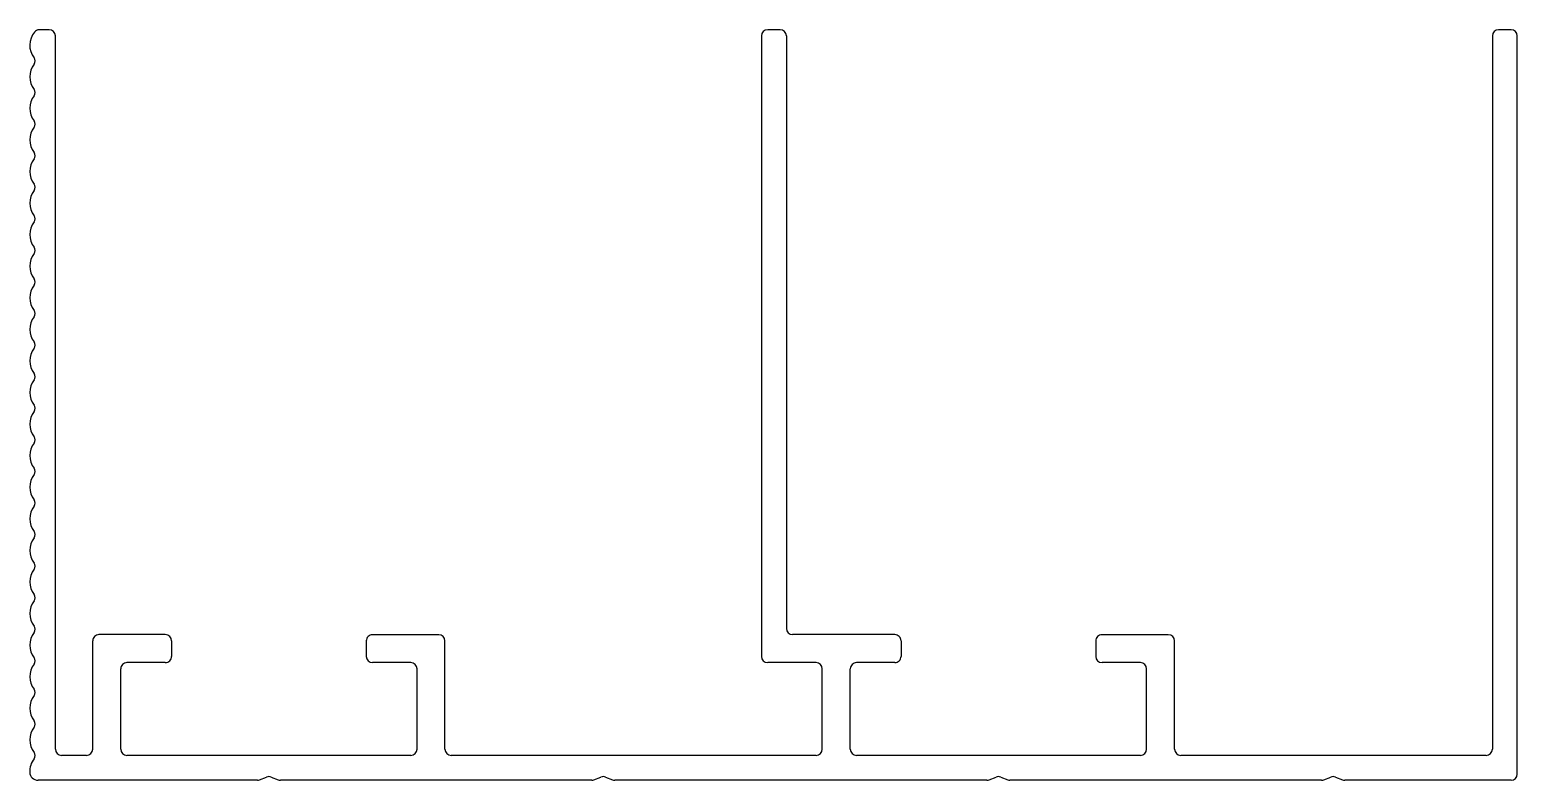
# Model space of a CAD drawing. Extents: x 2098.2 to 2170, y 1917.4 to 1953.6.
import ezdxf

# ---------------------------------------------------------------- set-up
doc = ezdxf.new("R2010")
doc.units = 0
doc.layers.get('0').update_dxf_attribs({"linetype": 'CONTINUOUS'})

msp = doc.modelspace()

# ---------------------------------------------------------------- linework, layer by layer
for p, q in [((2099.157, 1953.63), (2098.676, 1953.63)), ((2099.457, 1918.905), (2099.457, 1953.33)), ((2133.537, 1953.33), (2133.537, 1923.382)), ((2134.437, 1953.63), (2133.837, 1953.63)), ((2134.737, 1953.33), (2134.737, 1924.732)), ((2168.817, 1953.33), (2168.817, 1918.905)), ((2169.717, 1953.63), (2169.117, 1953.63)), ((2170.017, 1917.705), (2170.017, 1953.33)), ((2104.759, 1924.432), (2101.559, 1924.432)), ((2117.959, 1924.431), (2114.759, 1924.431)), ((2139.974, 1924.432), (2135.037, 1924.432)), ((2153.174, 1924.431), (2149.974, 1924.431)), ((2101.259, 1918.905), (2101.259, 1924.132)), ((2105.059, 1924.132), (2105.059, 1923.382)), ((2114.459, 1924.131), (2114.459, 1923.381)), ((2118.259, 1918.905), (2118.259, 1924.131)), ((2140.274, 1924.132), (2140.274, 1923.382)), ((2149.674, 1924.131), (2149.674, 1923.381)), ((2153.474, 1918.905), (2153.474, 1924.131)), ((2104.759, 1923.082), (2102.909, 1923.082)), ((2116.609, 1923.081), (2114.759, 1923.081)), ((2136.174, 1923.082), (2133.837, 1923.082)), ((2139.974, 1923.082), (2138.124, 1923.082)), ((2151.824, 1923.081), (2149.974, 1923.081)), ((2102.609, 1918.905), (2102.609, 1922.782)), ((2116.909, 1918.905), (2116.909, 1922.781)), ((2136.474, 1918.905), (2136.474, 1922.782)), ((2137.824, 1918.905), (2137.824, 1922.782)), ((2152.124, 1918.905), (2152.124, 1922.781)), ((2100.959, 1918.605), (2099.757, 1918.605)), ((2116.609, 1918.605), (2102.909, 1918.605)), ((2136.174, 1918.605), (2118.559, 1918.605)), ((2151.824, 1918.605), (2138.124, 1918.605)), ((2168.517, 1918.605), (2153.774, 1918.605)), ((2109.202, 1917.405), (2098.617, 1917.405)), ((2109.313, 1917.426), (2109.648, 1917.56)), ((2109.871, 1917.56), (2110.206, 1917.426)), ((2125.341, 1917.405), (2110.317, 1917.405)), ((2125.452, 1917.426), (2125.787, 1917.56)), ((2126.01, 1917.56), (2126.345, 1917.426)), ((2144.416, 1917.405), (2126.456, 1917.405)), ((2144.528, 1917.426), (2144.863, 1917.56)), ((2145.086, 1917.56), (2145.421, 1917.426)), ((2160.571, 1917.405), (2145.532, 1917.405)), ((2160.683, 1917.426), (2161.018, 1917.56)), ((2161.24, 1917.56), (2161.575, 1917.426)), ((2169.717, 1917.405), (2161.687, 1917.405))]:
    msp.add_line(p, q)
for centre, radius, start, end in [((2099.217, 1952.885), 1, 140.52775, 217.56178), ((2098.676, 1953.33), 0.3, 90, 140.52775), ((2099.157, 1953.33), 0.3, 0, 90), ((2133.837, 1953.33), 0.3, 90, 180), ((2134.437, 1953.33), 0.3, 0, 90), ((2169.117, 1953.33), 0.3, 90, 180), ((2169.717, 1953.33), 0.3, 0, 90), ((2098.226, 1952.123), 0.25, 322.43822, 37.56178), ((2099.217, 1951.361), 1, 142.43822, 217.56178), ((2099.217, 1949.837), 1, 142.43822, 217.56178), ((2098.226, 1950.599), 0.25, 322.43822, 37.56178), ((2099.217, 1948.313), 1, 142.43822, 217.56178), ((2098.226, 1949.075), 0.25, 322.43822, 37.56178), ((2099.217, 1946.789), 1, 142.43822, 217.56178), ((2098.226, 1947.551), 0.25, 322.43822, 37.56178), ((2099.217, 1945.265), 1, 142.43822, 217.56178), ((2098.226, 1946.027), 0.25, 322.43822, 37.56178), ((2098.226, 1944.503), 0.25, 322.43822, 37.56178), ((2099.217, 1943.741), 1, 142.43822, 217.56178), ((2098.226, 1942.978), 0.25, 322.43822, 37.56178), ((2099.217, 1942.216), 1, 142.43822, 217.56178), ((2098.226, 1941.454), 0.25, 322.43822, 37.56178), ((2099.217, 1940.692), 1, 142.43822, 217.56178), ((2098.226, 1939.93), 0.25, 322.43822, 37.56178), ((2099.217, 1939.168), 1, 142.43822, 217.56178), ((2099.217, 1937.644), 1, 142.43822, 217.56178), ((2098.226, 1938.406), 0.25, 322.43822, 37.56178), ((2099.217, 1936.12), 1, 142.43822, 217.56178), ((2098.226, 1936.882), 0.25, 322.43822, 37.56178), ((2099.217, 1934.596), 1, 142.43822, 217.56178), ((2098.226, 1935.358), 0.25, 322.43822, 37.56178), ((2099.217, 1933.072), 1, 142.43822, 217.56178), ((2098.226, 1933.834), 0.25, 322.43822, 37.56178), ((2098.226, 1932.31), 0.25, 322.43822, 37.56178), ((2099.217, 1931.548), 1, 142.43822, 217.56178), ((2098.226, 1930.786), 0.25, 322.43822, 37.56178), ((2099.217, 1930.024), 1, 142.43822, 217.56178), ((2098.226, 1929.262), 0.25, 322.43822, 37.56178), ((2099.217, 1928.5), 1, 142.43822, 217.56178), ((2098.226, 1927.738), 0.25, 322.43822, 37.56178), ((2099.217, 1926.976), 1, 142.43822, 217.56178), ((2099.217, 1925.452), 1, 142.43822, 217.56178), ((2098.226, 1926.214), 0.25, 322.43822, 37.56178), ((2099.217, 1923.928), 1, 142.43822, 217.56178), ((2098.226, 1924.69), 0.25, 322.43822, 37.56178), ((2101.559, 1924.132), 0.3, 89.9982, 180), ((2104.759, 1924.132), 0.3, 359.99838, 89.9982), ((2114.759, 1924.131), 0.3, 89.9982, 179.99838), ((2117.959, 1924.131), 0.3, 0, 89.9982), ((2135.037, 1924.732), 0.3, 180, 269.99877), ((2139.974, 1924.132), 0.3, 359.99838, 89.99877), ((2149.974, 1924.131), 0.3, 89.9982, 179.99838), ((2153.174, 1924.131), 0.3, 0, 89.9982), ((2099.217, 1922.404), 1, 142.43822, 217.56178), ((2098.226, 1923.166), 0.25, 322.43822, 37.56178), ((2102.909, 1922.782), 0.3, 89.9981, 180), ((2104.759, 1923.382), 0.3, 269.9981, 359.99838), ((2114.759, 1923.381), 0.3, 179.99838, 269.9981), ((2116.609, 1922.781), 0.3, 0, 89.9981), ((2133.837, 1923.382), 0.3, 180, 270), ((2136.174, 1922.782), 0.3, 0, 90), ((2138.124, 1922.782), 0.3, 89.9981, 180), ((2139.974, 1923.382), 0.3, 269.9981, 359.99838), ((2149.974, 1923.381), 0.3, 179.99838, 269.9981), ((2151.824, 1922.781), 0.3, 0, 89.9981), ((2099.217, 1920.88), 1, 142.43822, 217.56178), ((2098.226, 1921.642), 0.25, 322.43822, 37.56178), ((2099.217, 1919.356), 1, 142.43822, 217.56178), ((2098.226, 1920.118), 0.25, 322.43822, 37.56178), ((2098.226, 1918.594), 0.25, 322.43822, 37.56178), ((2099.757, 1918.905), 0.3, 180, 270), ((2100.959, 1918.905), 0.3, 270, 0), ((2102.909, 1918.905), 0.3, 180, 270), ((2116.609, 1918.905), 0.3, 270, 0), ((2118.559, 1918.905), 0.3, 180, 270), ((2136.174, 1918.905), 0.3, 270, 0), ((2138.124, 1918.905), 0.3, 180, 270), ((2151.824, 1918.905), 0.3, 270, 0), ((2153.774, 1918.905), 0.3, 180, 270), ((2168.517, 1918.905), 0.3, 270, 0), ((2099.217, 1917.832), 1, 142.43822, 182.59671), ((2098.617, 1917.805), 0.4, 182.59671, 270), ((2109.202, 1917.705), 0.3, 270, 291.80141), ((2109.759, 1917.282), 0.3, 68.19859, 111.80141), ((2110.317, 1917.705), 0.3, 248.19859, 270), ((2125.341, 1917.705), 0.3, 270, 291.80141), ((2125.898, 1917.282), 0.3, 68.19859, 111.80141), ((2126.456, 1917.705), 0.3, 248.19859, 270), ((2144.416, 1917.705), 0.3, 270, 291.80141), ((2144.974, 1917.282), 0.3, 68.19859, 111.80141), ((2145.532, 1917.705), 0.3, 248.19859, 270), ((2160.571, 1917.705), 0.3, 270, 291.80141), ((2161.129, 1917.282), 0.3, 68.19859, 111.80141), ((2161.687, 1917.705), 0.3, 248.19859, 270), ((2169.717, 1917.705), 0.3, 270, 0)]:
    msp.add_arc(centre, radius, start, end)

doc.saveas('drawing.dxf')
